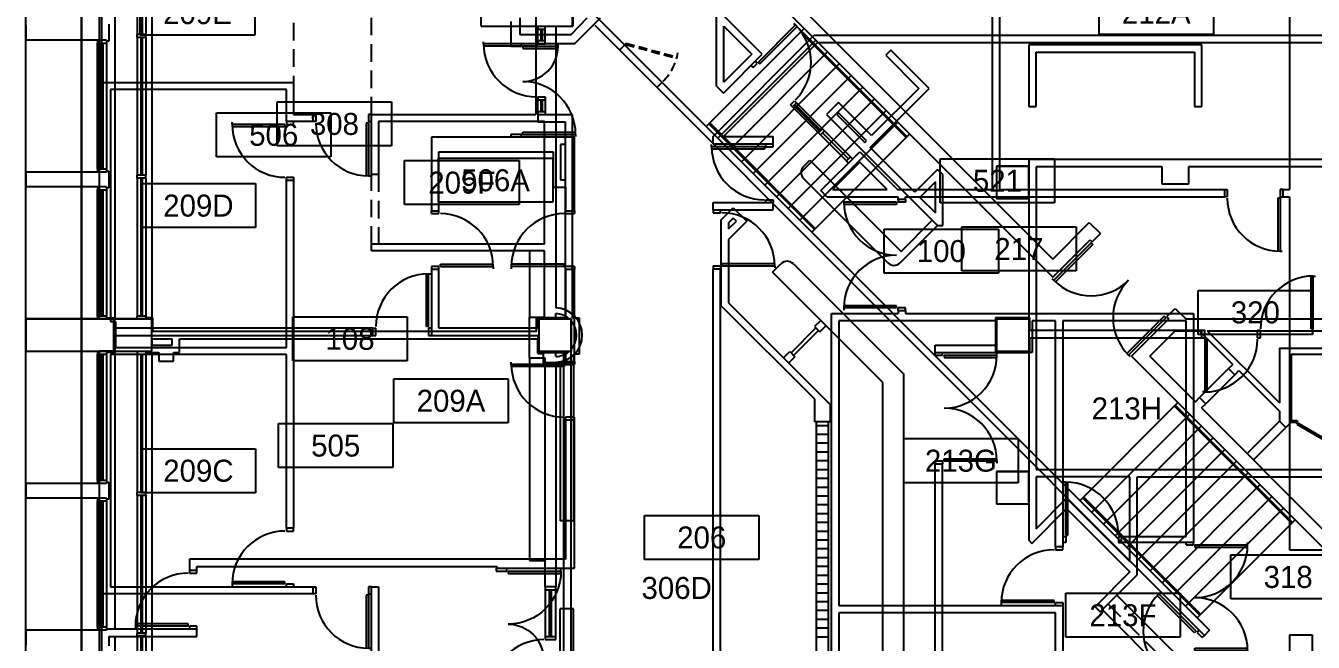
# Model space of a CAD drawing. Header units: inches. Extents: x -219 to 4035, y -10 to 4981.
# Drawn here: x 807 to 1685, y 4098 to 4518 of the extents above; entities that cross this region are included whole.
import ezdxf
from ezdxf.enums import TextEntityAlignment as Align

# ---------------------------------------------------------------- set-up
doc = ezdxf.new("R2010")
doc.units = ezdxf.units.IN
doc.header["$LTSCALE"] = 48
doc.header["$MEASUREMENT"] = 0
doc.linetypes.add('HIDDEN', pattern=[0.375, 0.25, -0.125])
doc.linetypes.add('HIDDEN2', pattern=[0.1875, 0.125, -0.0625])
doc.layers.get('0').update_dxf_attribs({"color": 13, "linetype": 'CONTINUOUS'})
for name, color, linetype in [('F1-BLDG1', 7, 'CONTINUOUS'), ('F1-BLDG3', 161, 'CONTINUOUS'), ('F1-BLDG4', 2, 'CONTINUOUS'), ('F1-DOOR1', 3, 'CONTINUOUS'), ('F1-DOOR2', 61, 'HIDDEN2'), ('F1-DOORJMB', 32, 'CONTINUOUS'), ('f1-handrail', 3, 'CONTINUOUS'), ('F1-REST1', 12, 'CONTINUOUS'), ('F1-REST2', 8, 'CONTINUOUS'), ('F1-RMNOS', 3, 'CONTINUOUS'), ('F1-STAIR1', 24, 'CONTINUOUS'), ('F2-BLDG1', 7, 'CONTINUOUS'), ('F2-BLDG2', 2, 'HIDDEN'), ('F2-BLDG3', 161, 'CONTINUOUS'), ('F2-DOOR1', 3, 'CONTINUOUS'), ('F2-DOORJMB', 32, 'CONTINUOUS'), ('F2-RMNOS', 3, 'CONTINUOUS'), ('F2-WINDOW1', 1, 'CONTINUOUS'), ('F2-WINDOW2', 4, 'CONTINUOUS'), ('F3-BLDG1', 7, 'CONTINUOUS'), ('F3-BLDG2', 2, 'HIDDEN'), ('F3-BLDG3', 161, 'CONTINUOUS'), ('F3-BLDG4', 2, 'CONTINUOUS'), ('F3-DOOR1', 3, 'CONTINUOUS'), ('F3-RMNOS', 3, 'CONTINUOUS'), ('F3-WINDOW1', 1, 'CONTINUOUS'), ('F3-WINDOW2', 4, 'CONTINUOUS'), ('F4-BLDG3', 161, 'CONTINUOUS'), ('F5-BLDG1', 7, 'CONTINUOUS'), ('F5-BLDG3', 161, 'CONTINUOUS'), ('F5-BLDG4', 2, 'CONTINUOUS'), ('F5-DOOR1', 3, 'CONTINUOUS'), ('F5-DOORJMB', 32, 'CONTINUOUS'), ('F5-RMNOS', 3, 'CONTINUOUS'), ('F5-WINDOW1', 1, 'CONTINUOUS'), ('F5-WINDOW2', 4, 'CONTINUOUS'), ('F6-BLDG3', 161, 'CONTINUOUS')]:
    doc.layers.add(name, color=color, linetype=linetype)
for name, color, linetype, plot in [('F1-COLUMN1', 8, 'CONTINUOUS', False), ('F2-COLUMN1', 8, 'CONTINUOUS', False), ('F3-COLUMN1', 8, 'CONTINUOUS', False), ('F5-COLUMN1', 8, 'CONTINUOUS', False)]:
    doc.layers.add(name, color=color, linetype=linetype, plot=plot)
doc.styles.add('ORIG-RMNOS', font='noting.shx')
doc.styles.add('RMNOS', font='noting.shx')

# ---------------------------------------------------------------- blocks, each defined once
blk = doc.blocks.new('L-34C1')
for p, q in [((-11, 11), (11, 11)), ((-11, 11), (-11, -11)), ((11, 11), (11, -11)), ((-11, -11), (11, -11))]:
    blk.add_line(p, q)
blk = doc.blocks.new('ADR-36DL')
for p, q in [((0, 37), (-1.5, 37)), ((0, 1), (0, 37)), ((1.5, 1), (1.5, 36.97)), ((70.5, 1), (70.5, 36.97)), ((72, 1), (72, 37)), ((72, 37), (73.5, 37)), ((0, 1), (1.5, 1)), ((72, 1), (70.5, 1))]:
    blk.add_line(p, q)
for centre, start, end in [((0, 1), 0, 90), ((72, 1), 90, 180)]:
    blk.add_arc(centre, 36, start, end)
blk = doc.blocks.new('L-34C2')
for p, q in [((-11, 11), (11, 11)), ((-11, 11), (-11, -37)), ((11, 11), (11, -37)), ((-11, -37), (11, -37))]:
    blk.add_line(p, q)
blk = doc.blocks.new('ADR-36R')
for p, q in [((-1.5, 1), (-1.5, 36.97)), ((0, 1), (0, 37)), ((0, 37), (1.5, 37)), ((0, 1), (-1.5, 1))]:
    blk.add_line(p, q)
blk.add_arc((0, 1), 36, 90, 180)
blk = doc.blocks.new('L12C31')
for p, q in [((-49, 11), (11, 11)), ((-49, -11), (-49, 11)), ((11, -11), (11, 11)), ((-49, -11), (11, -11))]:
    blk.add_line(p, q)
blk = doc.blocks.new('ADR-24L')
for p, q in [((0, 25), (-1.5, 25)), ((0, 1), (0, 25)), ((1.5, 1), (1.5, 24.95)), ((0, 1), (1.5, 1))]:
    blk.add_line(p, q)
blk.add_arc((0, 1), 24, 0, 90)
blk = doc.blocks.new('ADR-36L')
for p, q in [((0, 37), (-1.5, 37)), ((0, 1), (0, 37)), ((1.5, 1), (1.5, 36.97)), ((0, 1), (1.5, 1))]:
    blk.add_line(p, q)
blk.add_arc((0, 1), 36, 0, 90)
blk = doc.blocks.new('BDR-36')
for p, q in [((-0.25, 1.43), (30.93, 19.43)), ((0.25, 0.57), (31.43, 18.57)), ((-0.25, 1.43), (0.25, 0.57))]:
    blk.add_line(p, q)
blk.add_arc((0, 1), 36, 0, 35.35195)
blk = doc.blocks.new('BDR-34')
for p, q in [((-0.25, 1.43), (29.19, 18.43)), ((0.25, 0.57), (29.69, 17.57)), ((-0.25, 1.43), (0.25, 0.57))]:
    blk.add_line(p, q)
blk.add_arc((0, 1), 34, 0, 35.09582)
blk = doc.blocks.new('rmnos')
at = {"color": 11}
for p, q in [((-0.40625, 0.15625), (0.40625, 0.15625)), ((-0.40625, -0.15625), (-0.40625, 0.15625)), ((0.40625, 0.15625), (0.40625, -0.15625)), ((0.40625, -0.15625), (-0.40625, -0.15625))]:
    blk.add_line(p, q, dxfattribs=at)
at = {"color": 9, "style": 'ORIG-RMNOS'}
blk.add_attdef('ROOM', text='', height=0.15625, dxfattribs=at).set_placement((0, 0), align=Align.MIDDLE)
blk = doc.blocks.new('RMNOS-1')
at = {"color": 9, "style": 'RMNOS'}
blk.add_attdef('ROOM', text='', height=0.1562, dxfattribs=at).set_placement((0, 0), align=Align.MIDDLE)

msp = doc.modelspace()

# ---------------------------------------------------------------- linework, layer by layer
at = {"layer": 'F1-BLDG1'}
for p, q in [((845, 3360.5), (845, 4630.5)), ((857, 4608.5), (857, 4318.5)), ((1246.34, 4607.97), (1507.37, 4346.94)), ((1258.19, 4608.5), (1507.37, 4359.32)), ((1179.53, 4541.16), (1614.28, 4106.41)), ((1194.99, 4518.63), (1610.74, 4102.87)), ((1215.5, 4505.19), (1211.96, 4501.65)), ((1240.95, 4479.73), (1237.42, 4476.2)), ((1469, 4422.5), (1469, 4400.5)), ((1491, 4422.5), (1469, 4422.5)), ((1491, 4400.5), (1491, 4422.5)), ((1469, 4400.5), (1491, 4400.5)), ((1507.37, 4359.32), (1532.3, 4384.24)), ((1532.3, 4384.24), (1539.9, 4376.64)), ((1534.24, 4370.98), (1539.9, 4376.64)), ((1507.37, 4346.94), (1532.83, 4372.4)), ((1532.83, 4372.4), (1534.24, 4370.98)), ((1585.15, 4320.07), (1590.81, 4325.73)), ((1585.15, 4320.07), (1586.57, 4318.66)), ((1590.81, 4325.73), (1598.04, 4318.5)), ((857, 4318.5), (867, 4318.5)), ((867, 4318.5), (867, 4296.5)), ((1179, 4318.5), (1157, 4318.5)), ((1157, 4318.5), (1157, 4296.5)), ((1179, 3988.12), (1179, 4318.5)), ((1561.11, 4293.2), (1586.57, 4318.66)), ((1598.04, 4318.5), (1938, 4318.5)), ((1573.49, 4293.2), (1590.79, 4310.5)), ((1590.79, 4310.5), (1607.1, 4310.5)), ((1607.1, 4310.5), (1630.06, 4287.54)), ((867, 4296.5), (857, 4296.5)), ((857, 4296.5), (857, 4072.87)), ((1157, 4296.5), (1174, 4296.5)), ((1174, 4007.88), (1174, 4296.5)), ((1670, 4294.5), (1670, 4248.29)), ((1670, 4294.5), (1880.5, 4294.5)), ((1561.11, 4293.2), (1703.06, 4151.25)), ((1573.49, 4293.2), (1604.6, 4262.09)), ((1627.23, 4284.72), (1630.06, 4287.54)), ((1627.23, 4284.72), (1631.47, 4280.47)), ((1631.47, 4280.47), (1634.3, 4283.3)), ((1634.3, 4283.3), (1662, 4255.6)), ((1604.6, 4262.09), (1607.43, 4264.92)), ((1607.43, 4264.92), (1611.67, 4260.67)), ((1608.84, 4257.85), (1611.67, 4260.67)), ((1608.84, 4257.85), (1692.69, 4174)), ((1662, 4255.6), (1662, 4248.78)), ((1662, 4248.78), (1666.24, 4244.54)), ((1666.24, 4244.54), (1670, 4248.29)), ((1469, 4214.5), (1469, 4192.5)), ((1491, 4214.5), (1469, 4214.5)), ((1491, 4192.5), (1491, 4214.5)), ((1469, 4192.5), (1491, 4192.5)), ((1610.74, 4102.87), (1614.28, 4106.41))]:
    msp.add_line(p, q, dxfattribs=at)
at = {"layer": 'F1-BLDG3'}
for p, q in [((1612.76, 4310.5), (1662, 4261.26)), ((1612.76, 4310.5), (1781, 4310.5)), ((1662, 4298.5), (1662, 4261.26)), ((1662, 4298.5), (1781, 4298.5))]:
    msp.add_line(p, q, dxfattribs=at)
at = {"layer": 'F1-BLDG4'}
for p, q in [((1607.43, 4264.92), (1627.23, 4284.72)), ((1631.47, 4280.47), (1611.67, 4260.67)), ((1662, 4248.78), (1639.96, 4226.73)), ((1666.24, 4244.54), (1644.2, 4222.49))]:
    msp.add_line(p, q, dxfattribs=at)
at = {"layer": 'F1-DOORJMB'}
for p, q in [((1607.21, 4106.41), (1605.8, 4104.99)), ((1605.8, 4104.99), (1609.33, 4101.46)), ((1609.33, 4101.46), (1610.74, 4102.87))]:
    msp.add_line(p, q, dxfattribs=at)
at = {"layer": 'f1-handrail', "const_width": 2}
for points in [[(1335.76, 4514.31), (1407.67, 4442.4)], [(1345.1, 4379.83), (1273.19, 4451.74)], [(1590.63, 4259.44), (1670.54, 4179.53)], [(1607.97, 4116.96), (1528.06, 4196.87)]]:
    msp.add_lwpolyline(points, dxfattribs=at)
at = {"layer": 'F1-REST1'}
for p, q in [((1670, 4249.29), (1674, 4249.29)), ((1670, 4248.29), (1674, 4248.29)), ((1674, 4249.29), (1674, 4248.29))]:
    msp.add_line(p, q, dxfattribs=at)
at = {"layer": 'F1-STAIR1'}
for p, q in [((1271.06, 4449.62), (1337.88, 4516.44)), ((1279.06, 4441.63), (1345.87, 4508.44)), ((1287.05, 4433.64), (1353.86, 4500.45)), ((1295.04, 4425.65), (1361.85, 4492.46)), ((1303.03, 4417.66), (1369.84, 4484.47)), ((1311.02, 4409.67), (1377.83, 4476.48)), ((1319.01, 4401.68), (1385.82, 4468.49)), ((1327, 4393.69), (1393.81, 4460.5)), ((1334.99, 4385.7), (1401.8, 4452.51)), ((1342.98, 4377.71), (1409.79, 4444.52)), ((1525.94, 4194.74), (1592.76, 4261.56)), ((1533.93, 4186.75), (1600.75, 4253.57)), ((1541.92, 4178.76), (1608.74, 4245.58)), ((1549.91, 4170.77), (1616.73, 4237.59)), ((1557.9, 4162.78), (1624.72, 4229.6)), ((1565.89, 4154.79), (1632.71, 4221.61)), ((1573.88, 4146.8), (1640.7, 4213.62)), ((1581.87, 4138.81), (1648.69, 4205.63)), ((1589.86, 4130.82), (1656.68, 4197.64)), ((1597.85, 4122.83), (1664.67, 4189.65)), ((1605.84, 4114.84), (1672.66, 4181.66))]:
    msp.add_line(p, q, dxfattribs=at)
at = {"layer": 'F2-BLDG1'}
for p, q in [((845, 3360.5), (845, 4630.5)), ((1466.13, 4613.74), (1466.13, 4406.74)), ((1668.87, 4613.74), (1668.87, 4406.74)), ((858.75, 4606.75), (858.75, 4479.5)), ((1471, 4607.74), (1471, 4406.74)), ((1154.75, 4556.5), (1154.75, 4457.75)), ((1179.99, 4541.76), (1179.99, 4518)), ((1278.13, 4476.99), (1278.13, 4527.74)), ((1309.24, 4498.91), (1283.13, 4525.02)), ((1168.49, 4518), (1168.49, 4325.99)), ((1168.49, 4518), (1179.99, 4518)), ((1282.72, 4472.39), (1309.24, 4498.91)), ((858.75, 4479.5), (989.5, 4479.5)), ((989.5, 4479.5), (989.5, 4457.75)), ((984.75, 4474.75), (864.75, 4474.75)), ((864.75, 4474.75), (864.75, 4316.75)), ((984.75, 4453), (984.75, 4474.75)), ((1278.13, 4476.99), (1282.72, 4472.39)), ((1002.75, 4453), (984.75, 4453)), ((989.5, 4457.75), (1002.75, 4457.75)), ((1002.75, 4457.75), (1002.75, 4453)), ((1042.75, 4417), (1042.75, 4457.75)), ((1042.75, 4457.75), (1154.75, 4457.75)), ((1160.74, 4453), (1047.5, 4453)), ((1047.5, 4453), (1047.5, 4417)), ((1160.74, 4369.75), (1160.74, 4453)), ((1349.19, 4405.92), (1375.71, 4432.44)), ((1375.71, 4432.44), (1401.41, 4406.74)), ((1047.5, 4417), (1042.75, 4417)), ((984.75, 4299), (984.75, 4413)), ((984.75, 4413), (989.5, 4413)), ((989.5, 4413), (989.5, 4176)), ((1353.37, 4401.74), (1349.19, 4405.92)), ((1353.37, 4401.74), (1401.87, 4401.74)), ((1401.41, 4406.74), (1466.13, 4406.74)), ((1401.87, 4399.99), (1401.87, 4401.74)), ((1406.87, 4399.99), (1401.87, 4399.99)), ((1406.87, 4399.99), (1406.87, 4401.74)), ((1406.87, 4401.74), (1624.37, 4401.74)), ((1471, 4406.74), (1624.37, 4406.74)), ((1624.37, 4406.74), (1624.37, 4401.74)), ((1664.37, 4406.74), (1664.37, 4401.74)), ((1664.37, 4406.74), (1668.87, 4406.74)), ((1664.37, 4401.74), (1668.87, 4401.74)), ((1668.87, 4401.74), (1668.87, 4161.25)), ((1042.75, 4365), (1042.75, 4369.75)), ((1042.75, 4369.75), (1160.74, 4369.75)), ((1160.74, 4365), (1042.75, 4365)), ((1160.74, 4319.75), (1160.74, 4365)), ((1356.5, 4322.24), (1401.87, 4322.24)), ((1356.5, 3931.42), (1356.5, 4322.24)), ((1406.87, 4323.99), (1401.87, 4323.99)), ((1401.87, 4323.99), (1401.87, 4322.24)), ((1406.87, 4323.99), (1406.87, 4322.24)), ((1406.87, 4322.24), (1603.25, 4322.24)), ((1603.25, 4322.24), (1603.25, 4166.24)), ((864.75, 4316.75), (868.25, 4316.75)), ((868.25, 4316.75), (868.25, 4299)), ((1150.49, 4291.75), (1150.49, 4319.75)), ((1150.49, 4319.75), (1160.74, 4319.75)), ((1468.64, 4317.24), (1361.5, 4317.24)), ((1361.5, 4317.24), (1361.5, 4123.24)), ((1468.64, 4295.61), (1468.64, 4317.24)), ((1509.25, 4317.24), (1493.39, 4317.24)), ((1493.39, 4317.24), (1493.39, 4295.61)), ((1509.25, 4163.24), (1509.25, 4317.24)), ((1598.25, 4317.24), (1514.25, 4317.24)), ((1514.25, 4317.24), (1514.25, 4163.24)), ((1598.25, 4170.24), (1598.25, 4317.24)), ((984.75, 4294.25), (864.75, 4294.25)), ((864.75, 4294.25), (864.75, 4136)), ((868.25, 4299), (984.75, 4299)), ((984.75, 4176), (984.75, 4294.25)), ((1493.39, 4295.61), (1468.64, 4295.61)), ((1161.24, 4291.75), (1150.49, 4291.75)), ((1161.24, 4136), (1161.24, 4291.75)), ((1168.49, 4289.01), (1168.49, 4136)), ((989.5, 4176), (984.75, 4176)), ((1514.25, 4163.24), (1509.25, 4163.24)), ((1554.25, 4166.24), (1554.25, 4170.24)), ((1554.25, 4170.24), (1598.25, 4170.24)), ((1603.25, 4166.24), (1554.25, 4166.24)), ((1668.87, 4161.25), (1731, 4161.25)), ((864.75, 4136), (1002.75, 4136)), ((1002.75, 4136), (1002.75, 4131.25)), ((1042.75, 3999.25), (1042.75, 4136)), ((1042.75, 4136), (1047.5, 4136)), ((1047.5, 4136), (1047.5, 3999.25)), ((1168.49, 4136), (1161.24, 4136)), ((1002.75, 4131.25), (858.75, 4131.25)), ((858.75, 4131.25), (858.75, 4004.75)), ((1361.5, 4123.24), (1514.25, 4123.24)), ((1509.25, 4118.24), (1361.5, 4118.24)), ((1361.5, 4118.24), (1361.5, 3910.5)), ((1509.25, 4050.24), (1509.25, 4118.24)), ((1514.25, 4123.24), (1514.25, 4055.24)), ((1668.87, 4103.25), (1668.87, 4089.25)), ((1668.87, 4103.25), (1684.37, 4103.25)), ((1684.37, 4103.25), (1684.37, 4089.25))]:
    msp.add_line(p, q, dxfattribs=at)
msp.add_arc((1168, 4307.5), 18.5, 271.51223, 88.48777, dxfattribs=at)
at = {"layer": 'F2-BLDG2'}
for p, q in [((989.5, 4574.25), (989.5, 4479.5)), ((1042.75, 4457.75), (1042.75, 4574.25)), ((1042.75, 4369.75), (1042.75, 4417)), ((1047.5, 4417), (1047.5, 4369.75))]:
    msp.add_line(p, q, dxfattribs=at)
at = {"layer": 'F2-BLDG3'}
for p, q in [((1283.12, 4517.96), (1302.17, 4498.91)), ((1283.12, 4479.86), (1283.12, 4517.96)), ((1302.17, 4498.91), (1283.12, 4479.86)), ((1375.71, 4425.37), (1357.07, 4406.74)), ((1394.34, 4406.74), (1375.71, 4425.37)), ((1357.07, 4406.74), (1394.34, 4406.74)), ((1150.49, 4365), (1150.49, 4319.75)), ((1168.49, 4318.5), (1168.49, 4322.12)), ((1177.64, 4318.5), (1168.49, 4318.5)), ((1150.49, 4291.75), (1150.49, 4154)), ((1150.49, 4154), (1160.74, 4154))]:
    msp.add_line(p, q, dxfattribs=at)
for points in [[(1179, 4297.86), (1179, 4317.14)], [(1168.49, 4292.88), (1168.49, 4296.5), (1177.64, 4296.5)]]:
    msp.add_lwpolyline(points, dxfattribs=at)
for start, end in [(48.77581, 88.08696), (318.77581, 41.22419), (271.91304, 311.22419)]:
    msp.add_arc((1168, 4307.5), 14.62, start, end, dxfattribs=at)
at = {"layer": 'F2-DOORJMB'}
for p, q in [((984.75, 4453), (984.75, 4451)), ((989.5, 4451), (989.5, 4453)), ((1002.75, 4457.75), (1004.75, 4457.75)), ((1004.75, 4453), (1002.75, 4453)), ((1004.75, 4457.75), (1004.75, 4453)), ((1042.75, 4457.75), (1040.75, 4457.75)), ((1040.75, 4457.75), (1040.75, 4453)), ((1040.75, 4453), (1042.75, 4453)), ((984.75, 4451), (989.5, 4451)), ((984.75, 4413), (984.75, 4415)), ((984.75, 4415), (989.5, 4415)), ((989.5, 4415), (989.5, 4413)), ((1401.87, 4399.99), (1401.87, 4397.99)), ((1406.87, 4399.99), (1406.87, 4397.99)), ((1624.37, 4406.74), (1626.37, 4406.74)), ((1626.37, 4401.74), (1624.37, 4401.74)), ((1626.37, 4406.74), (1626.37, 4401.74)), ((1664.37, 4406.74), (1662.37, 4406.74)), ((1662.37, 4406.74), (1662.37, 4401.74)), ((1662.37, 4401.74), (1664.37, 4401.74)), ((1406.87, 4397.99), (1401.87, 4397.99)), ((1401.87, 4323.99), (1401.87, 4325.99)), ((1406.87, 4325.99), (1401.87, 4325.99)), ((1406.87, 4323.99), (1406.87, 4325.99)), ((984.75, 4176), (984.75, 4174)), ((984.75, 4174), (989.5, 4174)), ((989.5, 4174), (989.5, 4176)), ((1509.25, 4163.24), (1509.25, 4161.24)), ((1514.25, 4170.24), (1516.25, 4170.24)), ((1516.25, 4166.24), (1514.25, 4166.24)), ((1514.25, 4161.24), (1514.25, 4163.24)), ((1516.25, 4170.24), (1516.25, 4166.24)), ((1554.25, 4170.24), (1552.25, 4170.24)), ((1552.25, 4170.24), (1552.25, 4166.24)), ((1552.25, 4166.24), (1554.25, 4166.24)), ((1598.25, 4164.62), (1598.25, 4166.24)), ((1598.25, 4164.62), (1603.25, 4164.62)), ((1603.25, 4164.62), (1603.25, 4166.24)), ((1509.25, 4161.24), (1514.25, 4161.24)), ((984.75, 4136), (984.75, 4138)), ((984.75, 4138), (989.5, 4138)), ((989.5, 4138), (989.5, 4136)), ((1002.75, 4136), (1004.75, 4136)), ((1004.75, 4136), (1004.75, 4131.25)), ((1042.75, 4136), (1040.75, 4136)), ((1040.75, 4136), (1040.75, 4131.25)), ((1004.75, 4131.25), (1002.75, 4131.25)), ((1040.75, 4131.25), (1042.75, 4131.25)), ((1509.25, 4123.24), (1509.25, 4125.24)), ((1509.25, 4125.24), (1514.25, 4125.24)), ((1514.25, 4125.24), (1514.25, 4123.24))]:
    msp.add_line(p, q, dxfattribs=at)
at = {"layer": 'F2-WINDOW1'}
for p, q in [((1329.83, 4462.93), (1347.51, 4445.26)), ((1330.89, 4464), (1348.57, 4446.32)), ((1331.6, 4464.7), (1349.28, 4447.03)), ((1332.66, 4465.76), (1350.34, 4448.09)), ((1348.92, 4443.84), (1366.6, 4426.17)), ((1350.34, 4445.26), (1368.02, 4427.58)), ((1351.75, 4446.67), (1369.43, 4428.99)), ((1161.24, 4134), (1161.24, 4102)), ((1164.11, 4102), (1164.11, 4134)), ((1165.61, 4102), (1165.61, 4134)), ((1168.49, 4102), (1168.49, 4134))]:
    msp.add_line(p, q, dxfattribs=at)
at = {"layer": 'F2-WINDOW2'}
for p, q in [((1301.55, 4491.22), (1302.96, 4489.81)), ((1302.96, 4489.81), (1305.79, 4492.63)), ((1305.79, 4492.63), (1304.38, 4494.05)), ((1328.42, 4464.35), (1331.25, 4467.18)), ((1329.83, 4462.93), (1328.42, 4464.35)), ((1332.66, 4465.76), (1329.83, 4462.93)), ((1331.25, 4467.18), (1332.66, 4465.76)), ((1350.34, 4448.09), (1347.51, 4445.26)), ((1347.51, 4445.26), (1348.92, 4443.84)), ((1351.75, 4446.67), (1348.92, 4443.84)), ((1351.75, 4446.67), (1350.34, 4448.09)), ((1369.43, 4428.99), (1366.6, 4426.17)), ((1366.6, 4426.17), (1368.02, 4424.75)), ((1370.84, 4427.58), (1369.43, 4428.99)), ((1161.24, 4136), (1161.24, 4134)), ((1168.49, 4134), (1168.49, 4136)), ((1161.24, 4134), (1168.49, 4134)), ((1161.24, 4102), (1161.24, 4100)), ((1168.49, 4102), (1161.24, 4102)), ((1168.49, 4100), (1168.49, 4102)), ((1161.24, 4100), (1168.49, 4100))]:
    msp.add_line(p, q, dxfattribs=at)
at = {"layer": 'F3-BLDG1'}
for p, q in [((1117.63, 4517.87), (1117.63, 4547.87)), ((1179.75, 4517.87), (1179.75, 4540.22)), ((1117.63, 4517.87), (1179.75, 4517.87)), ((1609, 4505.25), (1491, 4505.25)), ((1491, 4505.25), (1491, 4463.25)), ((1609, 4463.25), (1609, 4505.25)), ((1396.96, 4501.73), (1393.42, 4498.2)), ((1393.42, 4498.2), (1416.05, 4475.57)), ((1423.12, 4475.57), (1396.96, 4501.73)), ((1496, 4463.25), (1496, 4500.25)), ((1496, 4500.25), (1604, 4500.25)), ((1604, 4500.25), (1604, 4463.25)), ((1382.8, 4435.25), (1423.12, 4475.57)), ((1416.05, 4475.57), (1383.86, 4443.38)), ((1361.23, 4466.01), (1353.1, 4457.87)), ((1383.86, 4443.38), (1361.23, 4466.01)), ((1491, 4463.25), (1496, 4463.25)), ((1604, 4463.25), (1609, 4463.25)), ((1156.25, 4457.87), (1179.75, 4457.87)), ((1156.25, 4457.87), (1156.25, 4452.87)), ((1156.25, 4452.87), (1174.75, 4452.87)), ((1174.75, 4452.87), (1174.75, 4319.25)), ((1179.75, 4319.25), (1179.75, 4457.87)), ((1353.1, 4457.87), (1428.76, 4382.21)), ((1413.2, 4404.84), (1382.8, 4435.25)), ((1812, 4427.25), (1491, 4427.25)), ((1491, 4427.25), (1491, 4319.25)), ((1428.76, 4420.4), (1413.2, 4404.84)), ((1432.29, 4416.86), (1428.76, 4420.4)), ((1432.29, 4382.21), (1432.29, 4416.86)), ((1582, 4422.25), (1496, 4422.25)), ((1496, 4422.25), (1496, 4216)), ((1582, 4410.25), (1582, 4422.25)), ((1812, 4422.25), (1600, 4422.25)), ((1600, 4422.25), (1600, 4410.25)), ((1600, 4410.25), (1582, 4410.25)), ((1281.33, 4386.1), (1289.46, 4394.23)), ((1289.46, 4394.23), (1298.65, 4385.04)), ((1281.33, 4327.41), (1281.33, 4386.1)), ((1298.65, 4385.04), (1286.33, 4372.72)), ((1428.76, 4382.21), (1432.29, 4382.21)), ((1286.33, 4372.72), (1286.33, 4329.48)), ((1286.33, 4329.48), (1355.5, 4260.31)), ((1345, 4263.74), (1281.33, 4327.41)), ((889, 4318.5), (845, 4318.5)), ((845, 4318.5), (845, 4296.5)), ((893.75, 4319.25), (889, 4319.25)), ((889, 4319.25), (889, 4318.5)), ((893.75, 4310), (893.75, 4319.25)), ((1155.25, 4319.25), (1174.75, 4319.25)), ((1155.25, 4310), (1155.25, 4319.25)), ((1179.75, 4319.25), (1184.5, 4319.25)), ((1184.5, 4319.25), (1184.5, 4294.5)), ((1491, 4319.25), (1468.25, 4319.25)), ((1468.25, 4319.25), (1468.25, 4295.75)), ((1155.25, 4310), (893.75, 4310)), ((911.75, 4305), (1156.25, 4305)), ((911.75, 4295.75), (911.75, 4305)), ((1156.25, 4295), (1156.25, 4305)), ((845, 4296.5), (883, 4296.5)), ((889, 4296.5), (889, 4295.75)), ((889, 4295.75), (897.75, 4295.75)), ((897.75, 4295.75), (897.75, 4289.75)), ((907.75, 4289.75), (907.75, 4295.75)), ((907.75, 4295.75), (911.75, 4295.75)), ((1156.25, 4295), (1159.75, 4295)), ((1159.75, 4295), (1159.75, 4288.5)), ((1184.5, 4294.5), (1180.5, 4294.5)), ((1180.5, 4294.5), (1180.5, 4288.5)), ((1468.25, 4295.75), (1491, 4295.75)), ((1491, 4295.75), (1491, 4167.7)), ((897.75, 4289.75), (907.75, 4289.75)), ((1180.5, 4288.5), (1159.75, 4288.5)), ((1345, 4248.31), (1345, 4263.74)), ((1355.5, 4260.31), (1355.5, 4248.31)), ((1355.5, 4248.31), (1345, 4248.31)), ((1496, 4216), (1818.5, 4216)), ((1564.93, 4144.07), (1564.93, 4211)), ((1564.93, 4211), (1780.25, 4211)), ((1493.11, 4165.59), (1516.8, 4189.27)), ((1516.8, 4189.27), (1559.93, 4146.14)), ((1491, 4167.7), (1493.11, 4165.59)), ((1559.93, 4146.14), (1536.24, 4122.45)), ((1539.78, 4118.92), (1564.93, 4144.07)), ((1536.24, 4122.45), (1539.78, 4118.92))]:
    msp.add_line(p, q, dxfattribs=at)
at = {"layer": 'F3-BLDG2'}
msp.add_line((1545.08, 4124.22), (1593.47, 4075.83), dxfattribs=at)
at = {"layer": 'F3-BLDG3'}
for p, q in [((1361.23, 4458.93), (1360.17, 4457.87)), ((1360.17, 4457.87), (1379.26, 4438.78)), ((1380.32, 4439.84), (1361.23, 4458.93)), ((1379.26, 4438.78), (1380.32, 4439.84)), ((1427.29, 4411.86), (1416.74, 4401.31)), ((1427.29, 4390.75), (1427.29, 4411.86)), ((1416.74, 4401.31), (1427.29, 4390.75)), ((1289.46, 4387.16), (1286.33, 4384.03)), ((1286.33, 4379.79), (1291.58, 4385.04)), ((1286.33, 4384.03), (1286.33, 4379.79)), ((1291.58, 4385.04), (1289.46, 4387.16)), ((893, 4305), (906.75, 4305)), ((893, 4305), (893, 4300.75)), ((906.75, 4300.75), (906.75, 4305)), ((893, 4300.75), (906.75, 4300.75)), ((1171.5, 4288.5), (1171.5, 4180.94)), ((1180.5, 4288.5), (1180.5, 4180.94)), ((1559.93, 4211), (1496, 4211)), ((1496, 4211), (1496, 4175.55)), ((1559.93, 4153.21), (1559.93, 4211)), ((1496, 4175.55), (1516.8, 4196.35)), ((1516.8, 4196.35), (1559.93, 4153.21)), ((1180.5, 4180.94), (1171.5, 4180.94)), ((1171.5, 4013.38), (1171.5, 4120.94)), ((1180.5, 4120.94), (1171.5, 4120.94)), ((1180.5, 4013.38), (1180.5, 4120.94))]:
    msp.add_line(p, q, dxfattribs=at)
at = {"layer": 'F3-BLDG4'}
for p, q in [((845, 4608.5), (845, 4318.5)), ((893, 4607.75), (893, 4319.25)), ((1337.54, 4422.52), (1341.78, 4426.76)), ((1341.78, 4426.76), (1404.01, 4364.54)), ((1394.82, 4356.76), (1337.54, 4414.03)), ((1404.01, 4364.54), (1425.22, 4385.75)), ((1428.76, 4382.21), (1407.54, 4361)), ((1316.33, 4350.39), (1321.98, 4356.05)), ((1330.47, 4356.05), (1405.5, 4281.02)), ((1407.54, 4361), (1403.3, 4356.76)), ((1391.5, 4275.22), (1316.33, 4350.39)), ((1328.86, 4295.44), (1345.83, 4312.41)), ((1349.21, 4317.51), (1344.97, 4313.27)), ((1344.97, 4313.27), (1348.5, 4309.73)), ((1348.5, 4309.73), (1352.75, 4313.98)), ((1347.64, 4310.59), (1330.67, 4293.62)), ((845, 4296.5), (845, 4006.5)), ((893, 4295.75), (893, 4007.25)), ((1323.75, 4292.05), (1328, 4296.3)), ((1328, 4296.3), (1331.53, 4292.76)), ((1331.53, 4292.76), (1327.29, 4288.52)), ((1405.5, 4281.02), (1405.5, 3989.07)), ((1391.5, 3994.87), (1391.5, 4275.22)), ((1551.09, 4130.23), (1596.99, 4084.33)), ((1541.19, 4120.33), (1591.2, 4070.33))]:
    msp.add_line(p, q, dxfattribs=at)
for centre, start, end in [((1341.78, 4418.28), 135, 225), ((1326.23, 4351.81), 45, 135), ((1399.06, 4361), 225, 315)]:
    msp.add_arc(centre, 6, start, end, dxfattribs=at)
at = {"layer": 'F3-WINDOW1'}
for p, q in [((883, 4606.5), (883, 4512.5)), ((885.5, 4606.5), (885.5, 4512.5)), ((886.5, 4606.5), (886.5, 4512.5)), ((889, 4606.5), (889, 4512.5)), ((1156.25, 4507.88), (1156.25, 4515.88)), ((1158.25, 4515.88), (1158.25, 4507.88)), ((1159.25, 4515.88), (1159.25, 4507.88)), ((1161.25, 4507.88), (1161.25, 4515.88)), ((883, 4510.5), (883, 4416.5)), ((885.5, 4510.5), (885.5, 4416.5)), ((886.5, 4510.5), (886.5, 4416.5)), ((889, 4510.5), (889, 4416.5)), ((1156.25, 4459.87), (1156.25, 4467.87)), ((1158.25, 4467.87), (1158.25, 4459.87)), ((1159.25, 4467.87), (1159.25, 4459.87)), ((1161.25, 4467.87), (1161.25, 4459.87)), ((883, 4414.5), (883, 4320.5)), ((885.5, 4414.5), (885.5, 4320.5)), ((886.5, 4414.5), (886.5, 4320.5)), ((889, 4414.5), (889, 4320.5)), ((883, 4294.5), (883, 4200.5)), ((885.5, 4294.5), (885.5, 4200.5)), ((886.5, 4294.5), (886.5, 4200.5)), ((889, 4294.5), (889, 4200.5)), ((1346, 4248.31), (1346, 4021.78)), ((1346, 4246), (1354.5, 4246)), ((1354.5, 4021.78), (1354.5, 4248.31)), ((1346, 4240), (1354.5, 4240)), ((1346, 4234), (1354.5, 4234)), ((1346, 4228), (1354.5, 4228)), ((1346, 4222), (1354.5, 4222)), ((1346, 4216), (1354.5, 4216)), ((1346, 4210), (1354.5, 4210)), ((883, 4198.5), (883, 4104.5)), ((885.5, 4198.5), (885.5, 4104.5)), ((886.5, 4198.5), (886.5, 4104.5)), ((889, 4198.5), (889, 4104.5)), ((1346, 4204), (1354.5, 4204)), ((1346, 4198), (1354.5, 4198)), ((1346, 4192), (1354.5, 4192)), ((1346, 4186), (1354.5, 4186)), ((1346, 4180), (1354.5, 4180)), ((1346, 4174), (1354.5, 4174)), ((1346, 4168), (1354.5, 4168)), ((1346, 4162), (1354.5, 4162)), ((1346, 4156), (1354.5, 4156)), ((1346, 4150), (1354.5, 4150)), ((1346, 4144), (1354.5, 4144)), ((1346, 4138), (1354.5, 4138)), ((1346, 4132), (1354.5, 4132)), ((1346, 4132), (1354.5, 4132)), ((1346, 4126), (1354.5, 4126)), ((1346, 4120), (1354.5, 4120)), ((1346, 4114), (1354.5, 4114)), ((883, 4102.5), (883, 4008.5)), ((885.5, 4102.5), (885.5, 4008.5)), ((886.5, 4102.5), (886.5, 4008.5)), ((889, 4102.5), (889, 4008.5)), ((1346, 4108), (1354.5, 4108)), ((1346, 4102), (1354.5, 4102))]:
    msp.add_line(p, q, dxfattribs=at)
at = {"layer": 'F3-WINDOW2'}
for p, q in [((1156.25, 4517.87), (1156.25, 4515.88)), ((1156.25, 4515.88), (1161.25, 4515.88)), ((1161.25, 4515.88), (1161.25, 4517.87)), ((883, 4512.5), (889, 4512.5)), ((883, 4510.5), (883, 4512.5)), ((883, 4510.5), (889, 4510.5)), ((889, 4510.5), (889, 4512.5)), ((1156.25, 4507.88), (1156.25, 4505.87)), ((1161.25, 4507.88), (1156.25, 4507.88)), ((1156.25, 4505.87), (1161.25, 4505.87)), ((1161.25, 4505.87), (1161.25, 4507.88)), ((1156.25, 4469.87), (1156.25, 4467.87)), ((1156.25, 4469.87), (1161.25, 4469.87)), ((1161.25, 4469.87), (1161.25, 4467.87)), ((1156.25, 4467.87), (1161.25, 4467.87)), ((1156.25, 4459.87), (1161.25, 4459.87)), ((1156.25, 4459.87), (1156.25, 4457.87)), ((1161.25, 4459.87), (1161.25, 4457.87)), ((889, 4416.5), (883, 4416.5)), ((883, 4414.5), (883, 4416.5)), ((889, 4414.5), (889, 4416.5)), ((889, 4414.5), (883, 4414.5)), ((889, 4320.5), (883, 4320.5)), ((883, 4318.5), (883, 4320.5)), ((889, 4320.5), (889, 4319.25)), ((883, 4296.5), (883, 4294.5)), ((883, 4294.5), (889, 4294.5)), ((889, 4295.75), (889, 4294.5)), ((883, 4198.5), (883, 4200.5)), ((883, 4200.5), (889, 4200.5)), ((883, 4198.5), (889, 4198.5)), ((889, 4198.5), (889, 4200.5)), ((883, 4102.5), (883, 4104.5)), ((889, 4104.5), (883, 4104.5)), ((889, 4102.5), (883, 4102.5)), ((889, 4102.5), (889, 4104.5))]:
    msp.add_line(p, q, dxfattribs=at)
at = {"layer": 'F4-BLDG3'}
msp.add_lwpolyline([(1029, 3240.5), (1029, 3360.5), (807, 3360.5), (807, 4630.5), (1089.13, 4630.5), (1094.78, 4624.84)], dxfattribs=at)
at = {"layer": 'F5-BLDG1'}
for p, q in [((1181.51, 4506.25), (1198.88, 4523.62)), ((807, 4518.5), (807, 4508.5)), ((863.75, 4519.25), (863.75, 4507.75)), ((1137.73, 4521.08), (1137.73, 4506.25)), ((862, 4508.5), (807, 4508.5)), ((862, 4508.5), (862, 4507.75)), ((863.75, 4507.75), (862, 4507.75)), ((1137.73, 4506.25), (1181.51, 4506.25)), ((1275.75, 4442.75), (1344.75, 4511.75)), ((1282.82, 4442.75), (1346.82, 4506.75)), ((1344.75, 4511.75), (1943, 4511.75)), ((1346.82, 4506.75), (1938, 4506.75)), ((1275.75, 4437.75), (1275.75, 4442.75)), ((1282.82, 4442.75), (1316.75, 4442.75)), ((1316.75, 4437.75), (1316.75, 4442.75)), ((1083.75, 4442.25), (1083.75, 4392.25)), ((1181.25, 4442.25), (1083.75, 4442.25)), ((1181.25, 4392.25), (1181.25, 4442.25)), ((1275.75, 4437.75), (1316.75, 4437.75)), ((1088.75, 4392.25), (1088.75, 4432.25)), ((1088.75, 4432.25), (1166.75, 4432.25)), ((1166.75, 4432.25), (1166.75, 4408.25)), ((862, 4418.5), (807, 4418.5)), ((807, 4418.5), (807, 4408.5)), ((862, 4419.25), (863.75, 4419.25)), ((862, 4419.25), (862, 4418.5)), ((863.75, 4419.25), (863.75, 4407.75)), ((862, 4408.5), (807, 4408.5)), ((862, 4408.5), (862, 4407.75)), ((863.75, 4407.75), (862, 4407.75)), ((1166.75, 4408.25), (1175.13, 4408.25)), ((1175.13, 4408.25), (1175.13, 4392.25)), ((1083.75, 4392.25), (1088.75, 4392.25)), ((1175.13, 4392.25), (1181.25, 4392.25)), ((1275.75, 4392.75), (1275.75, 4397.75)), ((1275.75, 4397.75), (1316.75, 4397.75)), ((1275.75, 4392.75), (1316.75, 4392.75)), ((1316.75, 4392.75), (1316.75, 4397.75)), ((1083.75, 4352.25), (1083.75, 4307.25)), ((1088.75, 4352.25), (1083.75, 4352.25)), ((1088.75, 4312.25), (1088.75, 4352.25)), ((1175.13, 4352.25), (1175.13, 4319.25)), ((1181.25, 4352.25), (1175.13, 4352.25)), ((1181.25, 4289.57), (1181.25, 4352.25)), ((1275.75, 3934.25), (1275.75, 4352.75)), ((1275.75, 4352.75), (1280.75, 4352.75)), ((1280.75, 3939.25), (1280.75, 4352.75)), ((807, 4318.5), (807, 4296.5)), ((862, 4318.5), (807, 4318.5)), ((862, 4319.25), (867.75, 4319.25)), ((862, 4319.25), (862, 4318.5)), ((867.75, 4312.25), (867.75, 4319.25)), ((1043.75, 4312.25), (867.75, 4312.25)), ((1043.75, 4307.25), (1043.75, 4312.25)), ((1156.25, 4312.25), (1088.75, 4312.25)), ((1175.13, 4319.25), (1156.25, 4319.25)), ((1156.25, 4319.25), (1156.25, 4312.25)), ((1468.25, 4319.25), (1468.25, 4300.75)), ((1491.75, 4319.25), (1468.25, 4319.25)), ((1491.75, 4310.75), (1491.75, 4319.25)), ((867.75, 4307.25), (1043.75, 4307.25)), ((867.75, 4307.25), (867.75, 4295.75)), ((1083.75, 4307.25), (1156.25, 4307.25)), ((1156.25, 4307.25), (1156.25, 4295.75)), ((1491.75, 4310.75), (1609, 4310.75)), ((1491.75, 4305.75), (1609, 4305.75)), ((1491.75, 4295.75), (1491.75, 4305.75)), ((1609, 4305.75), (1609, 4310.75)), ((807, 4296.5), (862, 4296.5)), ((862, 4296.5), (862, 4295.75)), ((867.75, 4295.75), (862, 4295.75)), ((1156.25, 4295.75), (1175.13, 4295.75)), ((1175.13, 4295.75), (1175.13, 4289.57)), ((1427.25, 4295.75), (1427.25, 4300.75)), ((1427.25, 4300.75), (1468.25, 4300.75)), ((1427.25, 4295.75), (1491.75, 4295.75)), ((1175.13, 4289.57), (1181.25, 4289.57)), ((1175.13, 4249.57), (1175.13, 4154.75)), ((1181.25, 4249.57), (1175.13, 4249.57)), ((1181.25, 4148.62), (1181.25, 4249.57)), ((1427.25, 3939.25), (1427.25, 4219.75)), ((1427.25, 4219.75), (1432.25, 4219.75)), ((1432.25, 4007.25), (1432.25, 4219.75)), ((807, 4206.5), (807, 4196.5)), ((862, 4206.5), (807, 4206.5)), ((862, 4207.25), (863.75, 4207.25)), ((862, 4207.25), (862, 4206.5)), ((863.75, 4207.25), (863.75, 4195.75)), ((862, 4196.5), (807, 4196.5)), ((862, 4196.5), (862, 4195.75)), ((863.75, 4195.75), (862, 4195.75)), ((1175.13, 4154.75), (918.75, 4154.75)), ((918.75, 4154.75), (918.75, 4147.25)), ((918.75, 4147.25), (923.75, 4147.25)), ((923.75, 4147.25), (923.75, 4149.75)), ((923.75, 4149.75), (1128.25, 4149.75)), ((1128.25, 4149.75), (1128.25, 4148.62)), ((1128.25, 4148.62), (1181.25, 4148.62)), ((862, 4106.5), (807, 4106.5)), ((807, 4106.5), (807, 4096.5)), ((923.75, 4107.25), (862, 4107.25)), ((862, 4107.25), (862, 4106.5)), ((863.75, 4102.25), (923.75, 4102.25)), ((863.75, 4102.25), (863.75, 4095.75)), ((923.75, 4102.25), (923.75, 4107.25))]:
    msp.add_line(p, q, dxfattribs=at)
at = {"layer": 'F5-BLDG3'}
for p, q in [((1143.86, 4523.62), (1143.86, 4512.37)), ((1178.94, 4512.37), (1189.91, 4523.57)), ((1143.86, 4512.37), (1178.94, 4512.37)), ((1171.75, 4437.25), (1171.75, 4413.25)), ((1175.13, 4437.25), (1171.75, 4437.25)), ((1175.13, 4413.25), (1175.13, 4437.25)), ((1171.75, 4413.25), (1175.13, 4413.25))]:
    msp.add_line(p, q, dxfattribs=at)
at = {"layer": 'F5-BLDG4'}
for p, q in [((867.75, 4607.75), (867.75, 4319.25)), ((807, 4418.5), (807, 4508.5)), ((807, 4318.5), (807, 4408.5)), ((807, 4206.5), (807, 4296.5)), ((867.75, 4295.75), (867.75, 4107.25)), ((807, 4106.5), (807, 4196.5)), ((867.75, 4102.25), (867.75, 4007.25))]:
    msp.add_line(p, q, dxfattribs=at)
at = {"layer": 'F5-DOORJMB'}
for p, q in [((1137.73, 4506.25), (1137.73, 4504.25)), ((1137.73, 4504.25), (1144.98, 4504.25)), ((1144.98, 4504.25), (1144.98, 4506.25)), ((1144.98, 4444.25), (1137.73, 4444.25)), ((1137.73, 4444.25), (1137.73, 4442.25)), ((1144.98, 4442.25), (1144.98, 4444.25)), ((1311.75, 4435.75), (1311.75, 4437.75)), ((1311.75, 4435.75), (1316.75, 4435.75)), ((1316.75, 4435.75), (1316.75, 4437.75)), ((1311.75, 4397.75), (1311.75, 4399.75)), ((1311.75, 4399.75), (1316.75, 4399.75)), ((1316.75, 4399.75), (1316.75, 4397.75)), ((1083.75, 4390.25), (1083.75, 4392.25)), ((1083.75, 4390.25), (1088.75, 4390.25)), ((1088.75, 4390.25), (1088.75, 4392.25)), ((1175.13, 4390.25), (1175.13, 4392.25)), ((1175.13, 4390.25), (1181.25, 4390.25)), ((1181.25, 4392.25), (1181.25, 4390.25)), ((1275.75, 4392.75), (1275.75, 4390.75)), ((1275.75, 4390.75), (1280.75, 4390.75)), ((1280.75, 4390.75), (1280.75, 4392.75)), ((1088.75, 4354.25), (1083.75, 4354.25)), ((1083.75, 4354.25), (1083.75, 4352.25)), ((1088.75, 4352.25), (1088.75, 4354.25)), ((1181.25, 4354.25), (1175.13, 4354.25)), ((1175.13, 4352.25), (1175.13, 4354.25)), ((1181.25, 4354.25), (1181.25, 4352.25)), ((1275.75, 4354.75), (1280.75, 4354.75)), ((1275.75, 4354.75), (1275.75, 4352.75)), ((1280.75, 4354.75), (1280.75, 4352.75)), ((1043.75, 4312.25), (1045.75, 4312.25)), ((1045.75, 4307.25), (1045.75, 4312.25)), ((1083.75, 4312.25), (1081.75, 4312.25)), ((1081.75, 4312.25), (1081.75, 4307.25)), ((1043.75, 4307.25), (1045.75, 4307.25)), ((1081.75, 4307.25), (1083.75, 4307.25)), ((1609, 4310.75), (1611, 4310.75)), ((1609, 4305.75), (1611, 4305.75)), ((1611, 4305.75), (1611, 4310.75)), ((1647, 4305.75), (1647, 4310.75)), ((1647, 4310.75), (1649, 4310.75)), ((1647, 4305.75), (1649, 4305.75)), ((1649, 4305.75), (1649, 4310.75)), ((1427.25, 4293.75), (1427.25, 4295.75)), ((1427.25, 4293.75), (1432.25, 4293.75)), ((1432.25, 4293.75), (1432.25, 4295.75)), ((1175.13, 4289.57), (1175.13, 4287.57)), ((1175.13, 4287.57), (1181.25, 4287.57)), ((1181.25, 4289.57), (1181.25, 4287.57)), ((1181.25, 4251.57), (1175.13, 4251.57)), ((1175.13, 4249.57), (1175.13, 4251.57)), ((1181.25, 4249.57), (1181.25, 4251.57)), ((1427.25, 4221.75), (1432.25, 4221.75)), ((1427.25, 4221.75), (1427.25, 4219.75)), ((1432.25, 4221.75), (1432.25, 4219.75)), ((918.75, 4147.25), (918.75, 4145.25)), ((918.75, 4145.25), (923.75, 4145.25)), ((923.75, 4145.25), (923.75, 4147.25)), ((1128.25, 4148.62), (1127.75, 4148.62)), ((1127.75, 4148.61), (1127.75, 4146.61)), ((1127.75, 4146.61), (1135, 4146.61)), ((1135, 4146.61), (1135, 4148.61)), ((923.75, 4109.25), (918.75, 4109.25)), ((918.75, 4109.25), (918.75, 4107.25)), ((923.75, 4107.25), (923.75, 4109.25))]:
    msp.add_line(p, q, dxfattribs=at)
at = {"layer": 'F5-WINDOW1'}
for p, q in [((856, 4420.5), (856, 4506.5)), ((858.5, 4420.5), (858.5, 4506.5)), ((859.5, 4506.5), (859.5, 4420.5)), ((862, 4506.5), (862, 4420.5)), ((856, 4320.5), (856, 4406.5)), ((858.5, 4320.5), (858.5, 4406.5)), ((859.5, 4406.5), (859.5, 4320.5)), ((862, 4406.5), (862, 4320.5)), ((856, 4208.5), (856, 4294.5)), ((858.5, 4208.5), (858.5, 4294.5)), ((859.5, 4294.5), (859.5, 4208.5)), ((862, 4294.5), (862, 4208.5)), ((856, 4108.5), (856, 4194.5)), ((858.5, 4108.5), (858.5, 4194.5)), ((859.5, 4194.5), (859.5, 4108.5)), ((862, 4194.5), (862, 4108.5))]:
    msp.add_line(p, q, dxfattribs=at)
at = {"layer": 'F5-WINDOW2'}
for p, q in [((856, 4508.5), (856, 4506.5)), ((856, 4506.5), (862, 4506.5)), ((862, 4507.75), (862, 4506.5)), ((856, 4420.5), (856, 4418.5)), ((862, 4420.5), (856, 4420.5)), ((862, 4420.5), (862, 4419.25)), ((856, 4408.5), (856, 4406.5)), ((862, 4407.75), (862, 4406.5)), ((856, 4406.5), (862, 4406.5)), ((862, 4320.5), (856, 4320.5)), ((856, 4320.5), (856, 4318.5)), ((862, 4320.5), (862, 4319.25)), ((856, 4296.5), (856, 4294.5)), ((856, 4294.5), (862, 4294.5)), ((862, 4295.75), (862, 4294.5)), ((862, 4208.5), (856, 4208.5)), ((856, 4208.5), (856, 4206.5)), ((862, 4208.5), (862, 4207.25)), ((856, 4196.5), (856, 4194.5)), ((856, 4194.5), (862, 4194.5)), ((862, 4195.75), (862, 4194.5)), ((856, 4108.5), (856, 4106.5)), ((862, 4108.5), (856, 4108.5)), ((862, 4108.5), (862, 4107.25))]:
    msp.add_line(p, q, dxfattribs=at)
at = {"layer": 'F6-BLDG3'}
msp.add_line((807, 3360.5), (807, 4630.5), dxfattribs=at)

# ---------------------------------------------------------------- block references
at = {"layer": 'F1-COLUMN1'}
for p in [(1480, 4411.5), (856, 4307.5), (1168, 4307.5), (1480, 4203.5)]:
    msp.add_blockref('L-34C1', p, dxfattribs=at)
at = {"layer": 'F1-DOOR1'}
for p, rotation in [((1585.15, 4320.07), 135), ((1554.88, 4054.08), 44.99999999999986)]:
    msp.add_blockref('ADR-36DL', p, dxfattribs=dict(at, rotation=rotation))
at = {"layer": 'F1-DOOR2', "rotation": 314.9999999999998}
msp.add_blockref('BDR-36', (1215.5, 4505.19), dxfattribs=at)
at = {"layer": 'F1-REST2', "xscale": -1, "rotation": 180}
msp.add_blockref('BDR-34', (1674, 4248.29), dxfattribs=at)
at = {"layer": 'F1-RMNOS'}
ref = msp.add_blockref('rmnos', (1431.38, 4364.75), dxfattribs=dict(at, xscale=96, yscale=96, zscale=96))
ref.add_attrib('ROOM', '100', dxfattribs={"layer": '0', "color": 9, "height": 15, "style": 'ORIG-RMNOS'}).set_placement((1431.38, 4364.75), align=Align.MIDDLE)
ref = msp.add_blockref('rmnos', (1028.13, 4305), dxfattribs=dict(at, xscale=96, yscale=96, zscale=96))
ref.add_attrib('ROOM', '108', dxfattribs={"layer": '0', "color": 9, "height": 15, "style": 'ORIG-RMNOS'}).set_placement((1028.13, 4305), align=Align.MIDDLE)
at = {"layer": 'F2-COLUMN1'}
for p in [(856, 4307.5), (1168, 4307.5)]:
    msp.add_blockref('L-34C1', p, dxfattribs=at)
at = {"layer": 'F2-DOOR1'}
for name, p, rotation in [('ADR-36L', (1305.79, 4492.63), 315), ('ADR-36R', (984.75, 4451), 89.99999999999999), ('ADR-36L', (1040.75, 4453), 180), ('ADR-36DL', (1401.87, 4325.99), 89.99999999999999), ('ADR-36L', (1662.37, 4401.74), 180), ('ADR-36L', (984.75, 4138), 89.99999999999999), ('ADR-36DL', (1603.25, 4164.62), 270), ('ADR-36L', (1509.25, 4125.24), 90), ('ADR-36L', (1040.75, 4131.25), 180), ('ADR-36L', (1161.24, 4064), 89.99999999999999)]:
    msp.add_blockref(name, p, dxfattribs=dict(at, rotation=rotation))
msp.add_blockref('ADR-36L', (1516.25, 4170.24), dxfattribs=at)
at = {"layer": 'F2-RMNOS'}
ref = msp.add_blockref('rmnos', (924.13, 4526.88), dxfattribs=dict(at, xscale=96, yscale=96, zscale=96))
ref.add_attrib('ROOM', '209E', dxfattribs={"layer": '0', "color": 9, "height": 15, "style": 'ORIG-RMNOS'}).set_placement((924.13, 4526.88), align=Align.MIDDLE)
ref = msp.add_blockref('rmnos', (1577.94, 4527.25), dxfattribs=dict(at, xscale=96, yscale=96, zscale=96))
ref.add_attrib('ROOM', '212A', dxfattribs={"layer": '0', "color": 9, "height": 15, "style": 'ORIG-RMNOS'}).set_placement((1577.94, 4527.25), align=Align.MIDDLE)
ref = msp.add_blockref('rmnos', (1104.38, 4411.38), dxfattribs=dict(at, xscale=96, yscale=96, zscale=96))
ref.add_attrib('ROOM', '209F', dxfattribs={"layer": '0', "color": 9, "height": 15, "style": 'ORIG-RMNOS'}).set_placement((1104.38, 4411.38), align=Align.MIDDLE)
ref = msp.add_blockref('rmnos', (924.75, 4395.75), dxfattribs=dict(at, xscale=96, yscale=96, zscale=96))
ref.add_attrib('ROOM', '209D', dxfattribs={"layer": '0', "color": 9, "height": 15, "style": 'ORIG-RMNOS'}).set_placement((924.75, 4395.75), align=Align.MIDDLE)
ref = msp.add_blockref('rmnos', (1484.25, 4366.25), dxfattribs=dict(at, xscale=96, yscale=96, zscale=96))
ref.add_attrib('ROOM', '217', dxfattribs={"layer": '0', "color": 9, "height": 15, "style": 'ORIG-RMNOS'}).set_placement((1484.25, 4366.25), align=Align.MIDDLE)
ref = msp.add_blockref('rmnos', (1097, 4262.75), dxfattribs=dict(at, xscale=96, yscale=96, zscale=96))
ref.add_attrib('ROOM', '209A', dxfattribs={"layer": '0', "color": 9, "height": 15, "style": 'ORIG-RMNOS'}).set_placement((1097, 4262.75), align=Align.MIDDLE)
ref = msp.add_blockref('RMNOS-1', (1557.87, 4257.52), dxfattribs=dict(at, xscale=96, yscale=96, zscale=96))
ref.add_attrib('ROOM', '213H', dxfattribs={"layer": '0', "color": 9, "height": 15, "style": 'RMNOS'}).set_placement((1557.87, 4257.52), align=Align.MIDDLE)
ref = msp.add_blockref('rmnos', (1444.72, 4221.94), dxfattribs=dict(at, xscale=96, yscale=96, zscale=96))
ref.add_attrib('ROOM', '213G', dxfattribs={"layer": '0', "color": 9, "height": 15, "style": 'ORIG-RMNOS'}).set_placement((1444.72, 4221.94), align=Align.MIDDLE)
ref = msp.add_blockref('rmnos', (924.75, 4215.12), dxfattribs=dict(at, xscale=96, yscale=96, zscale=96))
ref.add_attrib('ROOM', '209C', dxfattribs={"layer": '0', "color": 9, "height": 15, "style": 'ORIG-RMNOS'}).set_placement((924.75, 4215.12), align=Align.MIDDLE)
ref = msp.add_blockref('rmnos', (1268, 4169.62), dxfattribs=dict(at, xscale=96, yscale=96, zscale=96))
ref.add_attrib('ROOM', '206', dxfattribs={"layer": '0', "color": 9, "height": 15, "style": 'ORIG-RMNOS'}).set_placement((1268, 4169.62), align=Align.MIDDLE)
ref = msp.add_blockref('rmnos', (1555.2, 4116.64), dxfattribs=dict(at, xscale=96, yscale=96, zscale=96))
ref.add_attrib('ROOM', '213F', dxfattribs={"layer": '0', "color": 9, "height": 15, "style": 'ORIG-RMNOS'}).set_placement((1555.2, 4116.64), align=Align.MIDDLE)
at = {"layer": 'F3-COLUMN1', "rotation": 89.99999999999999}
msp.add_blockref('L-34C2', (856, 4307.5), dxfattribs=at)
at = {"layer": 'F3-COLUMN1'}
for p in [(1168, 4307.5), (1480, 4307.5)]:
    msp.add_blockref('L-34C1', p, dxfattribs=at)
at = {"layer": 'F3-DOOR1', "rotation": 89.99999999999999}
msp.add_blockref('ADR-36R', (1156.25, 4505.87), dxfattribs=at)
at = {"layer": 'F3-RMNOS'}
ref = msp.add_blockref('rmnos', (1017.5, 4451.38), dxfattribs=dict(at, xscale=96, yscale=96, zscale=96))
ref.add_attrib('ROOM', '308', dxfattribs={"layer": '0', "color": 9, "height": 15, "style": 'ORIG-RMNOS'}).set_placement((1017.5, 4451.38), align=Align.MIDDLE)
ref = msp.add_blockref('rmnos', (1645.5, 4323), dxfattribs=dict(at, xscale=96, yscale=96, zscale=96))
ref.add_attrib('ROOM', '320', dxfattribs={"layer": '0', "color": 9, "height": 15, "style": 'ORIG-RMNOS'}).set_placement((1645.5, 4323), align=Align.MIDDLE)
ref = msp.add_blockref('rmnos', (1667.88, 4142.75), dxfattribs=dict(at, xscale=96, yscale=96, zscale=96))
ref.add_attrib('ROOM', '318', dxfattribs={"layer": '0', "color": 9, "height": 15, "style": 'ORIG-RMNOS'}).set_placement((1667.88, 4142.75), align=Align.MIDDLE)
ref = msp.add_blockref('RMNOS-1', (1250.88, 4135.25), dxfattribs=dict(at, xscale=96, yscale=96, zscale=96))
ref.add_attrib('ROOM', '306D', dxfattribs={"layer": '0', "color": 9, "height": 15, "style": 'RMNOS'}).set_placement((1250.88, 4135.25), align=Align.MIDDLE)
at = {"layer": 'F5-COLUMN1'}
for name, p in [('L12C31', (856, 4307.5)), ('L-34C1', (1168, 4307.5)), ('L-34C1', (1480, 4307.5))]:
    msp.add_blockref(name, p, dxfattribs=at)
at = {"layer": 'F5-DOOR1'}
for name, p, rotation in [('ADR-24L', (1144.98, 4504.25), 270), ('ADR-36R', (1144.98, 4444.25), 270), ('ADR-36R', (1311.75, 4435.75), 89.99999999999999), ('ADR-36R', (1088.75, 4354.25), 270), ('ADR-36L', (1175.13, 4354.25), 89.99999999999999), ('ADR-36R', (1280.75, 4354.75), 270), ('ADR-36R', (1611, 4305.75), 180), ('ADR-36DL', (1432.25, 4293.75), 270), ('ADR-36R', (1175.13, 4287.57), 89.99999999999999), ('ADR-36L', (918.75, 4109.25), 89.99999999999999)]:
    msp.add_blockref(name, p, dxfattribs=dict(at, rotation=rotation))
for p in [(1081.75, 4312.25), (1685, 4310.75)]:
    msp.add_blockref('ADR-36R', p, dxfattribs=at)
at = {"layer": 'F5-DOOR1', "xscale": -1, "rotation": 270}
for name, p in [('ADR-36R', (1135, 4146.61)), ('ADR-24L', (1135, 4086.61))]:
    msp.add_blockref(name, p, dxfattribs=at)
at = {"layer": 'F5-RMNOS'}
ref = msp.add_blockref('rmnos', (976.12, 4444), dxfattribs=dict(at, xscale=96, yscale=96, zscale=96))
ref.add_attrib('ROOM', '506', dxfattribs={"layer": '0', "color": 9, "height": 15, "style": 'ORIG-RMNOS'}).set_placement((976.12, 4444), align=Align.MIDDLE)
ref = msp.add_blockref('rmnos', (1127.38, 4413), dxfattribs=dict(at, xscale=96, yscale=96, zscale=96))
ref.add_attrib('ROOM', '506A', dxfattribs={"layer": '0', "color": 9, "height": 15, "style": 'ORIG-RMNOS'}).set_placement((1127.38, 4413), align=Align.MIDDLE)
ref = msp.add_blockref('rmnos', (1469.63, 4412.62), dxfattribs=dict(at, xscale=96, yscale=96, zscale=96))
ref.add_attrib('ROOM', '521', dxfattribs={"layer": '0', "color": 9, "height": 15, "style": 'ORIG-RMNOS'}).set_placement((1469.63, 4412.62), align=Align.MIDDLE)
ref = msp.add_blockref('rmnos', (1018.38, 4232.25), dxfattribs=dict(at, xscale=96, yscale=96, zscale=96))
ref.add_attrib('ROOM', '505', dxfattribs={"layer": '0', "color": 9, "height": 15, "style": 'ORIG-RMNOS'}).set_placement((1018.38, 4232.25), align=Align.MIDDLE)

doc.saveas('drawing.dxf')
